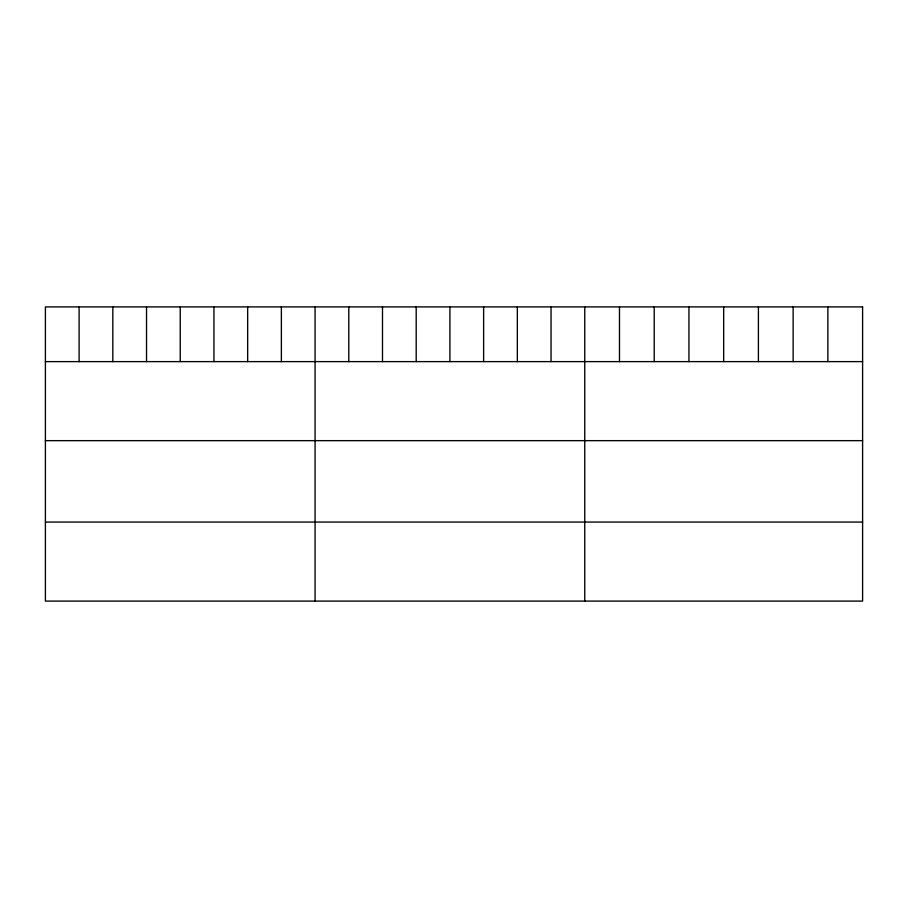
<?xml version="1.0" encoding="UTF-8"?>
<svg xmlns="http://www.w3.org/2000/svg" width="908" height="908" viewBox="0 0 908 908"><rect width="100%" height="100%" fill="white"/><g stroke="black" fill="none" stroke-linecap="round" stroke-linejoin="round"><path stroke-width="1.36" d="M45.4 361.622L862.6 361.622M45.4 440.652L862.6 440.652M45.4 522.066L862.6 522.066M827.869 306.904L827.869 361.622M793.138 306.904L793.138 361.622M758.407 306.904L758.407 361.622M723.676 306.904L723.676 361.622M688.945 306.904L688.945 361.622M654.214 306.904L654.214 361.622M619.483 306.904L619.483 361.622M584.752 306.904L584.752 601.096M551.043 306.904L551.043 361.622M517.333 306.904L517.333 361.622M483.624 306.904L483.624 361.622M449.914 306.904L449.914 361.622M416.204 306.904L416.204 361.622M382.495 306.904L382.495 361.622M348.786 306.904L348.786 361.622M315.076 306.904L315.076 601.096M281.367 306.904L281.367 361.622M247.657 306.904L247.657 361.622M213.947 306.904L213.947 361.622M180.238 306.904L180.238 361.622M146.529 306.904L146.529 361.622M112.819 306.904L112.819 361.622M79.109 306.904L79.109 361.622M862.6 306.904L45.4 306.904L45.4 601.096L862.6 601.096L862.6 306.904"/></g></svg>
